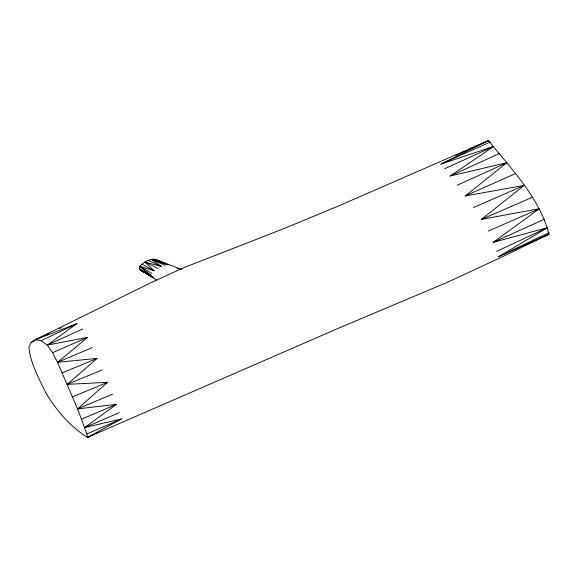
<?xml version="1.0" encoding="UTF-8"?>
<svg xmlns="http://www.w3.org/2000/svg" width="578" height="578" viewBox="0 0 578 578"><rect width="100%" height="100%" fill="white"/><g stroke="black" fill="none" stroke-linecap="round" stroke-linejoin="round"><path stroke-width="0.87" d="M468.903 149.464L488.439 140.591C511.689 169.296 539.469 197.734 549.028 234.227L498.482 258.626L447.083 282.432L339.922 327.618L87.473 437.409C70.27 426.716 56.427 410.38 45.937 393.033C38.964 378.445 30.468 363.569 28.9 347.234L31.082 342.508L35.287 339.777L150.764 282.786L183.948 267.628L284.622 228.339L340.572 205.082L488.439 140.591L490.664 142.78M156.652 280.113L140.208 269.998L139.291 268.358L139.768 266.328C143.676 262.325 149.651 258.409 155.417 259.421L181.34 269.326M96.237 433.182L87.473 437.409L86.83 433.984L77.589 408.892L107.53 382.325L67.2 384.334L97.082 358.411L57.497 362.319L52.598 352.703L47.237 345.131L41.067 340.731L35.287 339.777L48.964 333.412M87.473 437.409L121.452 418.949L84.576 427.583L116.445 404.347L77.589 408.892L57.497 362.319L87.618 337.364L47.237 345.131L76.867 323.658L35.287 339.777M539.975 238.194L549.028 234.227L498.46 256.748L547.402 227.703L493.236 242.319L539.375 208.73L481.431 219.358L524.181 185.401L465.189 195.956L506.884 162.721L450.183 175.994L493.691 146.422L440.949 164.087L488.439 140.591M31.082 342.508L34.312 340.933M41.067 340.731L76.867 323.658M498.46 256.748L549.1 232.609M496.603 251.401L547.402 227.703M59.418 328.55L61.03 327.805M450.183 175.994L499.5 153.466M455.883 155.374L458.325 154.261M459.951 153.524L463.209 152.043M464.835 151.306L467.277 150.201M47.237 345.131L82.625 328.998M444.641 168.733L493.691 146.422M457.169 185.271L506.884 162.721M493.236 242.319L544.259 219.315M440.949 164.087L489.906 142.181M465.189 195.956L515.388 173.631M52.598 352.703L87.618 337.364M473.526 207.502L524.181 185.401M488.229 231.106L539.375 208.73M86.83 433.984L121.452 418.949M481.431 219.358L532.425 197.264M84.576 427.583L119.364 412.62M81.549 419.187L116.445 404.347M57.497 362.319L92.292 347.566M77.589 408.892L112.551 394.21M62.272 372.846L97.082 358.411M72.561 396.811L107.53 382.325M67.2 384.334L102.118 369.971M176.998 268.279L181.29 269.391M140.208 269.998L153.372 277.476L140.208 269.998L151.017 275.388L139.768 266.328L154.218 270.8L144.984 262.072L161.544 266.537L151.501 259.377L167.974 264.847L155.417 259.421L160.872 261.971M153.856 258.987L167.974 264.847M151.501 259.377L165.041 265.302M148.365 260.447L161.544 266.537M144.984 262.072L157.83 268.416M141.892 264.132L154.218 270.8M139.768 266.328L151.646 273.271M139.291 268.358L151.017 275.388"/></g></svg>
